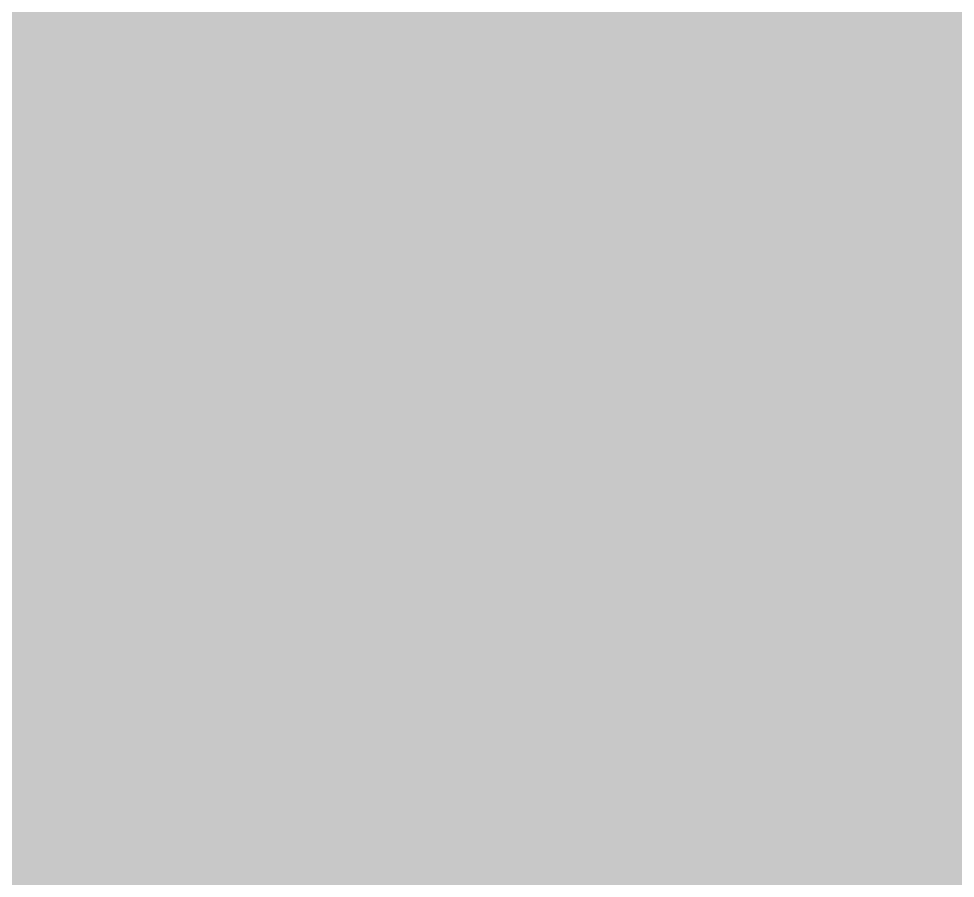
# Model space of a CAD drawing. Header units: millimetres. Extents: x -2 to 135, y -2 to 106.
# Drawn here: x 78.479 to 79.896, y 45.524 to 46.826 of the extents above; entities that cross this region are included whole.
import ezdxf

# ---------------------------------------------------------------- set-up
doc = ezdxf.new("R2010")
doc.units = ezdxf.units.MM
doc.header["$MEASUREMENT"] = 0
for name, color, linetype, true_color in [('Bottom-Layer', 7, 'Continuous', 0x0000ff), ('Custom1', 7, 'Continuous', 0x9069e9), ('Top-Layer', 7, 'Continuous', 0xff0000), ('Top-Silkscreen-Layer', 7, 'Continuous', 0xffcc00)]:
    doc.layers.add(name, color=color, linetype=linetype, true_color=true_color)

msp = doc.modelspace()

# ---------------------------------------------------------------- hatches: boundary and pattern name
at = {"layer": 'Bottom-Layer'}
msp.add_hatch(color=256, dxfattribs=at).paths.add_polyline_path([(126.4237, 0.3581), (41.6763, 0.3581), (42.3202, 1.129), (42.8008, 2.011), (43.0992, 2.9701), (43.2041, 3.969), (43.1114, 4.9692), (42.8245, 5.9318), (42.3547, 6.8196), (41.7202, 7.5982), (40.9454, 8.2375), (40.0605, 8.7127), (39.0996, 9.0053), (38.1001, 9.1042), (37.1005, 9.0053), (36.1397, 8.7127), (35.2547, 8.2375), (34.48, 7.5982), (33.8454, 6.8196), (33.3756, 5.9318), (33.0888, 4.9692), (32.996, 3.969), (33.1009, 2.9701), (33.3994, 2.011), (33.8799, 1.129), (34.5239, 0.3581), (0.3581, 0.3581), (0.3581, 99.5421), (34.5239, 99.5421), (33.8799, 98.7712), (33.3994, 97.8892), (33.1009, 96.9301), (32.996, 95.9312), (33.0888, 94.931), (33.3756, 93.9684), (33.8454, 93.0806), (34.48, 92.302), (35.2547, 91.6627), (36.1397, 91.1875), (37.1005, 90.8949), (38.1001, 90.796), (39.0996, 90.8949), (40.0605, 91.1875), (40.9454, 91.6627), (41.7202, 92.302), (42.3547, 93.0806), (42.8245, 93.9684), (43.1114, 94.931), (43.2041, 95.9312), (43.0992, 96.9301), (42.8008, 97.8892), (42.3202, 98.7712), (41.6763, 99.5421), (126.4241, 99.5421), (125.779, 98.7696), (125.2981, 97.8856), (124.9999, 96.9244), (124.8962, 95.9234), (124.9908, 94.9215), (125.2802, 93.9577), (125.7531, 93.0693), (126.3911, 92.291), (127.1694, 91.653), (128.0577, 91.1801), (129.0216, 90.8907), (130.0235, 90.7961), (131.0245, 90.8999), (131.9857, 91.198), (132.8697, 91.679), (133.6421, 92.324), (133.6421, 7.5759), (132.8697, 8.2209), (131.9857, 8.7019), (131.0246, 9.0001), (130.0236, 9.1039), (129.0217, 9.0092), (128.0578, 8.7199), (127.1695, 8.247), (126.3912, 7.6091), (125.7532, 6.8309), (125.2802, 5.9425), (124.9908, 4.9787), (124.8961, 3.9768), (124.9998, 2.9758), (125.2979, 2.0147), (125.7787, 1.1306)])
at = {"layer": 'Top-Layer'}
for points in [[(126.4237, 0.3581), (41.6763, 0.3581), (42.3202, 1.129), (42.8008, 2.011), (43.0992, 2.9701), (43.2041, 3.969), (43.1114, 4.9692), (42.8245, 5.9318), (42.3547, 6.8196), (41.7202, 7.5982), (40.9454, 8.2375), (40.0605, 8.7127), (39.0996, 9.0053), (38.1001, 9.1042), (37.1005, 9.0053), (36.1397, 8.7127), (35.2547, 8.2375), (34.48, 7.5982), (33.8454, 6.8196), (33.3756, 5.9318), (33.0888, 4.9692), (32.996, 3.969), (33.1009, 2.9701), (33.3994, 2.011), (33.8799, 1.129), (34.5239, 0.3581), (0.3581, 0.3581), (0.3581, 99.5421), (34.5239, 99.5421), (33.8799, 98.7712), (33.3994, 97.8892), (33.1009, 96.9301), (32.996, 95.9312), (33.0888, 94.931), (33.3756, 93.9684), (33.8454, 93.0806), (34.48, 92.302), (35.2547, 91.6627), (36.1397, 91.1875), (37.1005, 90.8949), (38.1001, 90.796), (39.0996, 90.8949), (40.0605, 91.1875), (40.9454, 91.6627), (41.7202, 92.302), (42.3547, 93.0806), (42.8245, 93.9684), (43.1114, 94.931), (43.2041, 95.9312), (43.0992, 96.9301), (42.8008, 97.8892), (42.3202, 98.7712), (41.6763, 99.5421), (126.4241, 99.5421), (125.779, 98.7696), (125.2981, 97.8856), (124.9999, 96.9244), (124.8962, 95.9234), (124.9908, 94.9215), (125.2802, 93.9577), (125.7531, 93.0693), (126.3911, 92.291), (127.1694, 91.653), (128.0577, 91.1801), (129.0216, 90.8907), (130.0235, 90.7961), (131.0245, 90.8999), (131.9857, 91.198), (132.8697, 91.679), (133.6421, 92.324), (133.6421, 7.5759), (132.8697, 8.2209), (131.9857, 8.7019), (131.0246, 9.0001), (130.0236, 9.1039), (129.0217, 9.0092), (128.0578, 8.7199), (127.1695, 8.247), (126.3912, 7.6091), (125.7532, 6.8309), (125.2802, 5.9425), (124.9908, 4.9787), (124.8961, 3.9768), (124.9998, 2.9758), (125.2979, 2.0147), (125.7787, 1.1306)], [(77.8474, 48.3878), (77.5134, 48.2967), (77.2718, 48.0487), (77.1895, 47.7124), (77.2893, 47.3809), (77.2893, 46.5706), (77.2644, 46.4331), (77.1928, 46.3131), (77.0096, 46.1837), (76.9393, 45.9706), (76.9393, 45.3706), (76.9873, 45.1915), (77.1184, 45.0604), (77.2974, 45.0125), (78.3974, 45.0125), (78.5765, 45.0604), (78.7076, 45.1915), (78.7556, 45.3706), (78.7556, 45.9706), (78.6853, 46.1837), (78.502, 46.3131), (78.4305, 46.4331), (78.4056, 46.5706), (78.4056, 47.3809), (78.5053, 47.7124), (78.423, 48.0487), (78.1815, 48.2967)]]:
    msp.add_hatch(color=256, dxfattribs=at).paths.add_polyline_path(points)

# ---------------------------------------------------------------- linework, layer by layer
at = {"layer": 'Custom1', "const_width": 0.15}
msp.add_lwpolyline([(78.3474, 46.2706), (80.1474, 46.2706)], dxfattribs=at)
msp.add_lwpolyline([(78.3474, 46.2706), (80.1474, 46.2706)], dxfattribs=at)
at = {"layer": 'Top-Silkscreen-Layer', "const_width": 0.2}
for points in [[(78.7474, 46.1206), (79.7474, 46.1206)], [(78.7474, 43.3206), (78.7474, 46.1206)], [(78.7474, 46.1206), (79.7474, 46.1206)], [(78.7474, 43.3206), (78.7474, 46.1206)], [(79.7474, 43.3206), (79.7474, 46.1206)], [(79.7474, 43.3206), (79.7474, 46.1206)]]:
    msp.add_lwpolyline(points, dxfattribs=at)

doc.saveas('drawing.dxf')
